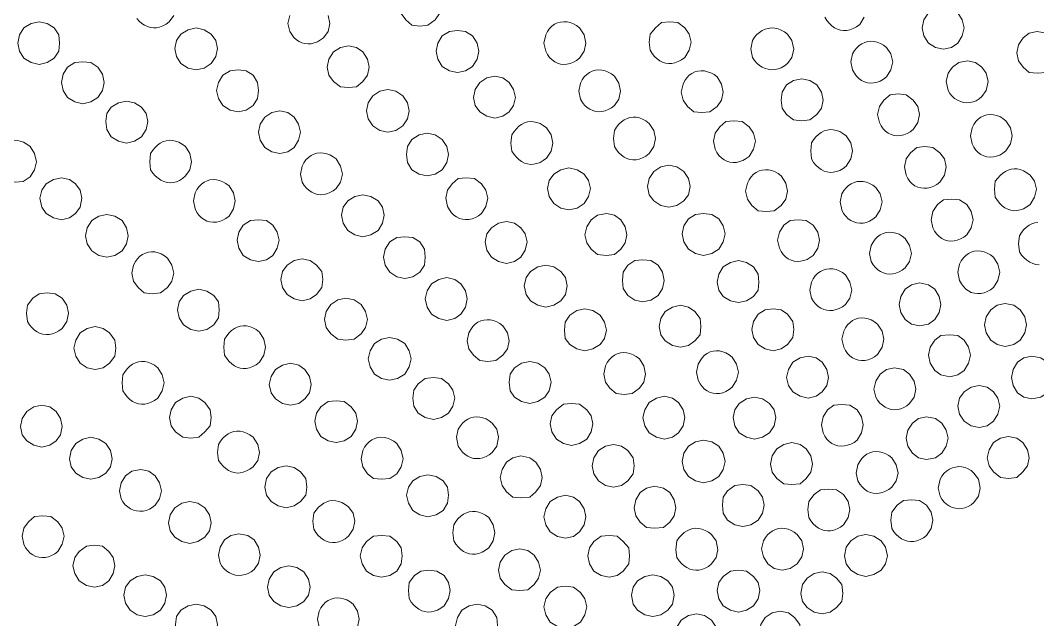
# Model space of a CAD drawing. Extents: x 0 to 247, y -13 to 225.
# Drawn here: x 40.18 to 62.3, y 151.67 to 164.7 of the extents above; entities that cross this region are included whole.
import ezdxf

# ---------------------------------------------------------------- set-up
doc = ezdxf.new("R2010")
doc.units = 0
doc.layers.add('GEOMETRY', color=7, linetype='Continuous')

msp = doc.modelspace()

# ---------------------------------------------------------------- linework, layer by layer
at = {"layer": 'GEOMETRY', "lineweight": 13}
for points in [[(49.334, 165.02), (49.294, 165.198), (49.197, 165.353), (49.13, 165.402), (49.061, 165.44), (48.991, 165.466), (48.92, 165.481), (48.85, 165.485), (48.781, 165.477), (48.715, 165.459), (48.653, 165.429), (48.596, 165.388), (48.543, 165.335), (48.498, 165.272), (48.46, 165.198), (48.422, 165.02), (48.46, 164.851), (48.557, 164.712), (48.693, 164.597), (48.868, 164.576), (49.042, 164.597), (49.197, 164.712), (49.294, 164.851), (49.334, 165.02)], [(60.701, 164.537), (60.663, 164.712), (60.566, 164.867), (60.43, 164.964), (60.255, 165.003), (60.08, 164.964), (59.926, 164.867), (59.829, 164.712), (59.79, 164.537), (59.829, 164.361), (59.926, 164.207), (60.08, 164.111), (60.255, 164.073), (60.43, 164.111), (60.566, 164.207), (60.663, 164.361), (60.701, 164.537)], [(41.031, 164.207), (41.01, 164.383), (40.914, 164.537), (40.76, 164.636), (40.584, 164.672), (40.41, 164.636), (40.255, 164.537), (40.157, 164.383), (40.119, 164.207), (40.157, 164.031), (40.255, 163.878), (40.41, 163.781), (40.584, 163.74), (40.76, 163.781), (40.914, 163.878), (41.01, 164.031), (41.031, 164.207)], [(52.475, 164.208), (52.436, 164.383), (52.34, 164.537), (52.275, 164.587), (52.207, 164.626), (52.137, 164.653), (52.066, 164.668), (51.996, 164.672), (51.926, 164.665), (51.859, 164.646), (51.796, 164.616), (51.738, 164.575), (51.685, 164.522), (51.64, 164.458), (51.602, 164.383), (51.563, 164.208), (51.602, 164.031), (51.641, 163.957), (51.688, 163.893), (51.74, 163.841), (51.798, 163.799), (51.86, 163.769), (51.926, 163.75), (51.994, 163.743), (52.064, 163.747), (52.134, 163.762), (52.204, 163.789), (52.273, 163.828), (52.34, 163.878), (52.436, 164.031), (52.475, 164.208)], [(54.764, 164.227), (54.725, 164.401), (54.629, 164.538), (54.473, 164.655), (54.299, 164.672), (54.124, 164.655), (53.99, 164.538), (53.872, 164.401), (53.853, 164.227), (53.872, 164.052), (53.919, 163.979), (53.97, 163.916), (54.025, 163.864), (54.083, 163.822), (54.145, 163.791), (54.209, 163.772), (54.275, 163.763), (54.344, 163.765), (54.414, 163.78), (54.485, 163.806), (54.557, 163.844), (54.629, 163.895), (54.725, 164.052), (54.764, 164.227)], [(44.464, 164.09), (44.426, 164.266), (44.329, 164.401), (44.173, 164.497), (43.999, 164.537), (43.825, 164.497), (43.668, 164.401), (43.572, 164.266), (43.533, 164.09), (43.572, 163.914), (43.668, 163.761), (43.825, 163.664), (43.999, 163.625), (44.173, 163.664), (44.329, 163.761), (44.426, 163.914), (44.464, 164.09)], [(50.148, 164.031), (50.109, 164.208), (50.011, 164.361), (49.857, 164.461), (49.682, 164.478), (49.508, 164.461), (49.352, 164.361), (49.255, 164.208), (49.217, 164.031), (49.255, 163.857), (49.352, 163.701), (49.508, 163.604), (49.682, 163.566), (49.857, 163.604), (50.011, 163.701), (50.109, 163.857), (50.148, 164.031)], [(56.996, 164.071), (56.958, 164.266), (56.861, 164.401), (56.795, 164.452), (56.726, 164.49), (56.655, 164.517), (56.584, 164.531), (56.512, 164.535), (56.442, 164.527), (56.374, 164.508), (56.31, 164.479), (56.249, 164.44), (56.194, 164.391), (56.144, 164.333), (56.102, 164.266), (56.065, 164.071), (56.102, 163.895), (56.144, 163.828), (56.194, 163.77), (56.249, 163.721), (56.31, 163.683), (56.375, 163.654), (56.443, 163.636), (56.513, 163.628), (56.584, 163.631), (56.655, 163.646), (56.726, 163.672), (56.795, 163.71), (56.861, 163.761), (56.958, 163.895), (56.996, 164.071)], [(62.758, 163.994), (62.719, 164.169), (62.622, 164.324), (62.487, 164.422), (62.292, 164.461), (62.119, 164.422), (61.983, 164.324), (61.885, 164.169), (61.846, 163.994), (61.885, 163.818), (61.983, 163.684), (62.119, 163.566), (62.292, 163.549), (62.487, 163.566), (62.622, 163.684), (62.719, 163.818), (62.758, 163.994)], [(59.15, 163.802), (59.111, 163.976), (59.013, 164.112), (58.947, 164.161), (58.88, 164.199), (58.811, 164.226), (58.742, 164.241), (58.674, 164.246), (58.607, 164.239), (58.542, 164.222), (58.481, 164.194), (58.422, 164.155), (58.368, 164.106), (58.32, 164.046), (58.277, 163.976), (58.237, 163.802), (58.277, 163.626), (58.315, 163.551), (58.36, 163.488), (58.412, 163.435), (58.47, 163.393), (58.533, 163.363), (58.599, 163.344), (58.668, 163.336), (58.738, 163.34), (58.809, 163.355), (58.879, 163.382), (58.947, 163.42), (59.013, 163.471), (59.111, 163.626), (59.15, 163.802)], [(47.761, 163.683), (47.723, 163.858), (47.625, 164.013), (47.49, 164.112), (47.316, 164.15), (47.141, 164.112), (46.986, 164.013), (46.889, 163.858), (46.849, 163.683), (46.889, 163.508), (46.986, 163.373), (47.141, 163.256), (47.316, 163.239), (47.49, 163.256), (47.625, 163.373), (47.723, 163.508), (47.761, 163.683)], [(42.001, 163.353), (41.961, 163.528), (41.865, 163.685), (41.71, 163.782), (41.535, 163.802), (41.36, 163.782), (41.205, 163.685), (41.108, 163.528), (41.069, 163.353), (41.108, 163.179), (41.205, 163.024), (41.36, 162.927), (41.535, 162.888), (41.71, 162.927), (41.865, 163.024), (41.961, 163.179), (42.001, 163.353)], [(61.224, 163.373), (61.185, 163.549), (61.089, 163.685), (60.953, 163.781), (60.779, 163.818), (60.584, 163.781), (60.45, 163.685), (60.352, 163.549), (60.314, 163.373), (60.352, 163.179), (60.393, 163.11), (60.441, 163.051), (60.496, 163.001), (60.557, 162.962), (60.622, 162.933), (60.69, 162.915), (60.76, 162.907), (60.83, 162.911), (60.9, 162.926), (60.967, 162.954), (61.03, 162.993), (61.089, 163.044), (61.185, 163.179), (61.224, 163.373)], [(45.357, 163.179), (45.337, 163.353), (45.241, 163.508), (45.085, 163.605), (44.911, 163.625), (44.737, 163.605), (44.58, 163.508), (44.483, 163.353), (44.445, 163.179), (44.483, 163.005), (44.58, 162.851), (44.737, 162.751), (44.911, 162.714), (45.085, 162.751), (45.241, 162.851), (45.337, 163.005), (45.357, 163.179)], [(53.232, 163.159), (53.194, 163.335), (53.096, 163.488), (53.031, 163.539), (52.962, 163.577), (52.892, 163.604), (52.821, 163.62), (52.751, 163.623), (52.682, 163.616), (52.616, 163.597), (52.553, 163.567), (52.495, 163.526), (52.442, 163.473), (52.397, 163.41), (52.359, 163.335), (52.322, 163.159), (52.359, 162.986), (52.401, 162.915), (52.449, 162.855), (52.503, 162.805), (52.561, 162.766), (52.624, 162.738), (52.689, 162.721), (52.757, 162.714), (52.826, 162.719), (52.895, 162.734), (52.964, 162.761), (53.031, 162.799), (53.096, 162.848), (53.194, 162.986), (53.232, 163.159)], [(55.464, 163.14), (55.425, 163.316), (55.329, 163.471), (55.263, 163.52), (55.194, 163.558), (55.124, 163.585), (55.053, 163.6), (54.983, 163.604), (54.913, 163.596), (54.847, 163.578), (54.784, 163.548), (54.726, 163.506), (54.674, 163.454), (54.628, 163.391), (54.591, 163.316), (54.552, 163.14), (54.591, 162.965), (54.688, 162.83), (54.824, 162.714), (54.998, 162.694), (55.173, 162.714), (55.329, 162.83), (55.425, 162.965), (55.464, 163.14)], [(50.944, 163.024), (50.905, 163.199), (50.807, 163.353), (50.672, 163.45), (50.497, 163.489), (50.324, 163.45), (50.168, 163.353), (50.071, 163.199), (50.032, 163.024), (50.071, 162.851), (50.168, 162.714), (50.324, 162.616), (50.497, 162.577), (50.672, 162.616), (50.807, 162.714), (50.905, 162.851), (50.944, 163.024)], [(57.635, 162.965), (57.597, 163.14), (57.5, 163.296), (57.345, 163.393), (57.17, 163.432), (56.995, 163.393), (56.841, 163.296), (56.743, 163.14), (56.723, 162.965), (56.743, 162.792), (56.841, 162.653), (56.995, 162.537), (57.17, 162.519), (57.345, 162.537), (57.5, 162.653), (57.597, 162.792), (57.635, 162.965)], [(48.634, 162.733), (48.596, 162.909), (48.498, 163.063), (48.344, 163.16), (48.168, 163.199), (47.994, 163.16), (47.839, 163.063), (47.742, 162.909), (47.703, 162.733), (47.742, 162.558), (47.839, 162.404), (47.994, 162.308), (48.168, 162.268), (48.344, 162.308), (48.498, 162.404), (48.596, 162.558), (48.634, 162.733)], [(59.732, 162.654), (59.693, 162.831), (59.595, 162.966), (59.441, 163.081), (59.265, 163.103), (59.091, 163.081), (58.955, 162.966), (58.86, 162.831), (58.82, 162.654), (58.86, 162.48), (58.897, 162.405), (58.942, 162.342), (58.994, 162.289), (59.052, 162.248), (59.115, 162.218), (59.181, 162.199), (59.251, 162.192), (59.321, 162.196), (59.392, 162.211), (59.462, 162.238), (59.53, 162.276), (59.595, 162.326), (59.693, 162.48), (59.732, 162.654)], [(42.951, 162.5), (42.912, 162.674), (42.815, 162.811), (42.66, 162.908), (42.486, 162.945), (42.311, 162.908), (42.155, 162.811), (42.058, 162.674), (42.039, 162.5), (42.058, 162.325), (42.155, 162.171), (42.311, 162.072), (42.486, 162.033), (42.66, 162.072), (42.815, 162.171), (42.912, 162.325), (42.951, 162.5)], [(46.269, 162.268), (46.229, 162.441), (46.131, 162.598), (45.997, 162.694), (45.822, 162.733), (45.648, 162.694), (45.492, 162.598), (45.394, 162.441), (45.357, 162.268), (45.394, 162.095), (45.492, 161.936), (45.648, 161.84), (45.822, 161.802), (45.997, 161.84), (46.131, 161.936), (46.229, 162.095), (46.269, 162.268)], [(61.749, 162.191), (61.71, 162.363), (61.613, 162.519), (61.547, 162.569), (61.479, 162.607), (61.409, 162.634), (61.338, 162.649), (61.267, 162.653), (61.198, 162.645), (61.131, 162.626), (61.068, 162.596), (61.01, 162.554), (60.958, 162.501), (60.913, 162.437), (60.876, 162.363), (60.838, 162.191), (60.876, 162.015), (60.913, 161.94), (60.958, 161.877), (61.011, 161.825), (61.069, 161.784), (61.132, 161.754), (61.198, 161.735), (61.267, 161.727), (61.338, 161.731), (61.409, 161.746), (61.479, 161.772), (61.547, 161.81), (61.613, 161.86), (61.71, 162.015), (61.749, 162.191)], [(51.759, 162.033), (51.719, 162.211), (51.622, 162.362), (51.55, 162.415), (51.479, 162.455), (51.408, 162.482), (51.339, 162.497), (51.271, 162.499), (51.204, 162.491), (51.14, 162.47), (51.079, 162.439), (51.02, 162.397), (50.965, 162.345), (50.914, 162.283), (50.867, 162.211), (50.847, 162.033), (50.867, 161.859), (50.913, 161.787), (50.964, 161.724), (51.019, 161.672), (51.077, 161.63), (51.139, 161.598), (51.204, 161.578), (51.27, 161.569), (51.339, 161.571), (51.408, 161.586), (51.479, 161.613), (51.55, 161.653), (51.622, 161.705), (51.719, 161.859), (51.759, 162.033)], [(53.99, 162.133), (53.951, 162.308), (53.853, 162.46), (53.781, 162.513), (53.71, 162.552), (53.639, 162.579), (53.57, 162.594), (53.502, 162.597), (53.435, 162.588), (53.371, 162.568), (53.31, 162.537), (53.251, 162.495), (53.196, 162.442), (53.144, 162.38), (53.096, 162.308), (53.079, 162.133), (53.096, 161.958), (53.142, 161.885), (53.194, 161.822), (53.248, 161.769), (53.307, 161.727), (53.369, 161.696), (53.433, 161.675), (53.5, 161.666), (53.568, 161.669), (53.638, 161.684), (53.709, 161.71), (53.781, 161.75), (53.853, 161.802), (53.951, 161.958), (53.99, 162.133)], [(56.162, 162.072), (56.123, 162.248), (56.027, 162.383), (55.872, 162.501), (55.696, 162.518), (55.521, 162.501), (55.386, 162.383), (55.289, 162.248), (55.25, 162.072), (55.289, 161.9), (55.325, 161.825), (55.37, 161.761), (55.422, 161.708), (55.48, 161.666), (55.543, 161.636), (55.609, 161.617), (55.679, 161.609), (55.749, 161.613), (55.821, 161.628), (55.892, 161.654), (55.961, 161.693), (56.027, 161.742), (56.123, 161.9), (56.162, 162.072)], [(49.489, 161.781), (49.451, 161.958), (49.352, 162.111), (49.197, 162.211), (49.023, 162.247), (48.848, 162.211), (48.693, 162.111), (48.596, 161.958), (48.577, 161.781), (48.596, 161.607), (48.693, 161.452), (48.848, 161.354), (49.023, 161.316), (49.197, 161.354), (49.352, 161.452), (49.451, 161.607), (49.489, 161.781)], [(58.277, 161.86), (58.237, 162.034), (58.139, 162.191), (58.068, 162.242), (57.997, 162.281), (57.927, 162.308), (57.857, 162.322), (57.788, 162.325), (57.721, 162.316), (57.656, 162.295), (57.594, 162.264), (57.535, 162.222), (57.48, 162.169), (57.43, 162.106), (57.384, 162.034), (57.365, 161.86), (57.384, 161.686), (57.429, 161.613), (57.48, 161.55), (57.535, 161.498), (57.594, 161.456), (57.656, 161.424), (57.721, 161.404), (57.788, 161.395), (57.857, 161.398), (57.928, 161.412), (57.998, 161.438), (58.069, 161.477), (58.139, 161.529), (58.237, 161.686), (58.277, 161.86)], [(40.526, 161.626), (40.487, 161.802), (40.39, 161.957), (40.318, 162.01), (40.246, 162.049), (40.175, 162.076), (40.105, 162.091), (40.037, 162.093), (39.971, 162.084), (39.907, 162.064), (39.845, 162.032), (39.787, 161.99), (39.732, 161.937), (39.68, 161.875), (39.632, 161.802), (39.614, 161.626), (39.632, 161.452), (39.751, 161.297), (39.885, 161.199), (40.061, 161.179), (40.236, 161.199), (40.39, 161.297), (40.487, 161.452), (40.526, 161.626)], [(43.902, 161.625), (43.863, 161.802), (43.765, 161.957), (43.694, 162.009), (43.622, 162.049), (43.552, 162.076), (43.482, 162.09), (43.413, 162.093), (43.346, 162.084), (43.282, 162.063), (43.22, 162.032), (43.161, 161.99), (43.106, 161.937), (43.055, 161.875), (43.008, 161.802), (42.99, 161.625), (43.008, 161.452), (43.057, 161.381), (43.112, 161.319), (43.171, 161.267), (43.234, 161.226), (43.3, 161.196), (43.367, 161.177), (43.436, 161.169), (43.504, 161.174), (43.572, 161.19), (43.639, 161.219), (43.704, 161.261), (43.765, 161.316), (43.863, 161.452), (43.902, 161.625)], [(60.314, 161.512), (60.275, 161.686), (60.177, 161.821), (60.023, 161.936), (59.848, 161.957), (59.672, 161.936), (59.537, 161.821), (59.441, 161.686), (59.403, 161.512), (59.441, 161.336), (59.477, 161.262), (59.521, 161.198), (59.573, 161.146), (59.63, 161.105), (59.693, 161.075), (59.76, 161.056), (59.829, 161.048), (59.9, 161.051), (59.971, 161.066), (60.042, 161.092), (60.111, 161.13), (60.177, 161.179), (60.275, 161.336), (60.314, 161.512)], [(47.18, 161.355), (47.141, 161.529), (47.043, 161.686), (46.978, 161.736), (46.909, 161.774), (46.839, 161.801), (46.768, 161.816), (46.697, 161.819), (46.628, 161.812), (46.561, 161.792), (46.499, 161.762), (46.441, 161.72), (46.389, 161.668), (46.344, 161.604), (46.307, 161.529), (46.268, 161.355), (46.307, 161.179), (46.351, 161.109), (46.4, 161.049), (46.455, 161), (46.513, 160.961), (46.574, 160.933), (46.639, 160.916), (46.705, 160.909), (46.773, 160.914), (46.842, 160.93), (46.91, 160.957), (46.977, 160.996), (47.043, 161.046), (47.141, 161.179), (47.18, 161.355)], [(54.746, 161.085), (54.707, 161.258), (54.609, 161.412), (54.455, 161.512), (54.281, 161.549), (54.105, 161.512), (53.951, 161.412), (53.853, 161.258), (53.814, 161.085), (53.853, 160.908), (53.951, 160.773), (54.105, 160.677), (54.281, 160.64), (54.455, 160.677), (54.609, 160.773), (54.707, 160.908), (54.746, 161.085)], [(52.574, 161.046), (52.534, 161.221), (52.436, 161.355), (52.283, 161.452), (52.107, 161.491), (51.932, 161.452), (51.778, 161.355), (51.68, 161.221), (51.641, 161.046), (51.68, 160.869), (51.778, 160.715), (51.932, 160.619), (52.107, 160.577), (52.283, 160.619), (52.436, 160.715), (52.534, 160.869), (52.574, 161.046)], [(56.861, 160.987), (56.822, 161.162), (56.723, 161.317), (56.658, 161.367), (56.59, 161.406), (56.52, 161.433), (56.449, 161.448), (56.379, 161.452), (56.31, 161.444), (56.243, 161.425), (56.18, 161.394), (56.122, 161.353), (56.07, 161.3), (56.025, 161.236), (55.988, 161.162), (55.95, 160.987), (55.988, 160.813), (56.084, 160.677), (56.22, 160.56), (56.394, 160.542), (56.57, 160.56), (56.723, 160.677), (56.822, 160.813), (56.861, 160.987)], [(62.273, 161.026), (62.234, 161.2), (62.136, 161.337), (62.064, 161.388), (61.993, 161.427), (61.924, 161.454), (61.856, 161.469), (61.79, 161.472), (61.725, 161.464), (61.662, 161.445), (61.602, 161.416), (61.543, 161.376), (61.486, 161.327), (61.432, 161.268), (61.38, 161.2), (61.362, 161.026), (61.38, 160.853), (61.426, 160.78), (61.477, 160.717), (61.532, 160.664), (61.59, 160.622), (61.652, 160.591), (61.716, 160.57), (61.783, 160.561), (61.852, 160.564), (61.922, 160.579), (61.993, 160.605), (62.064, 160.644), (62.136, 160.696), (62.234, 160.853), (62.273, 161.026)], [(41.515, 160.833), (41.477, 161.008), (41.379, 161.143), (41.244, 161.238), (41.069, 161.278), (40.895, 161.238), (40.74, 161.143), (40.641, 161.008), (40.603, 160.833), (40.641, 160.64), (40.74, 160.503), (40.895, 160.404), (41.069, 160.366), (41.244, 160.404), (41.379, 160.503), (41.477, 160.64), (41.515, 160.833)], [(44.852, 160.774), (44.813, 160.948), (44.715, 161.103), (44.649, 161.153), (44.58, 161.192), (44.51, 161.219), (44.44, 161.234), (44.37, 161.238), (44.301, 161.23), (44.236, 161.211), (44.173, 161.181), (44.116, 161.139), (44.063, 161.086), (44.018, 161.022), (43.979, 160.948), (43.94, 160.774), (43.979, 160.601), (44.016, 160.525), (44.061, 160.461), (44.113, 160.409), (44.171, 160.367), (44.234, 160.336), (44.3, 160.317), (44.369, 160.31), (44.44, 160.313), (44.511, 160.328), (44.581, 160.355), (44.649, 160.393), (44.715, 160.443), (44.813, 160.601), (44.852, 160.774)], [(50.342, 160.833), (50.303, 161.006), (50.205, 161.143), (50.051, 161.258), (49.876, 161.275), (49.701, 161.258), (49.566, 161.143), (49.469, 161.006), (49.431, 160.833), (49.469, 160.655), (49.507, 160.581), (49.552, 160.518), (49.604, 160.466), (49.663, 160.425), (49.726, 160.394), (49.792, 160.376), (49.861, 160.368), (49.932, 160.372), (50.003, 160.387), (50.073, 160.414), (50.141, 160.452), (50.205, 160.502), (50.303, 160.655), (50.342, 160.833)], [(58.917, 160.753), (58.879, 160.929), (58.781, 161.065), (58.715, 161.114), (58.648, 161.152), (58.579, 161.179), (58.51, 161.194), (58.441, 161.199), (58.374, 161.193), (58.309, 161.175), (58.246, 161.148), (58.188, 161.109), (58.134, 161.06), (58.086, 161), (58.044, 160.929), (58.005, 160.753), (58.044, 160.577), (58.082, 160.503), (58.128, 160.44), (58.18, 160.387), (58.239, 160.346), (58.301, 160.316), (58.367, 160.297), (58.436, 160.289), (58.506, 160.293), (58.576, 160.308), (58.646, 160.336), (58.715, 160.375), (58.781, 160.426), (58.879, 160.577), (58.917, 160.753)], [(48.091, 160.464), (48.052, 160.64), (47.955, 160.774), (47.801, 160.869), (47.625, 160.908), (47.451, 160.869), (47.296, 160.774), (47.199, 160.64), (47.16, 160.464), (47.199, 160.287), (47.296, 160.133), (47.451, 160.035), (47.625, 159.996), (47.801, 160.035), (47.955, 160.133), (48.052, 160.287), (48.091, 160.464)], [(60.896, 160.366), (60.857, 160.541), (60.759, 160.695), (60.605, 160.794), (60.429, 160.812), (60.254, 160.794), (60.12, 160.695), (60.023, 160.541), (59.985, 160.366), (60.023, 160.19), (60.061, 160.116), (60.106, 160.052), (60.158, 160), (60.216, 159.958), (60.279, 159.928), (60.345, 159.909), (60.413, 159.902), (60.484, 159.906), (60.554, 159.921), (60.624, 159.948), (60.693, 159.986), (60.759, 160.035), (60.857, 160.19), (60.896, 160.366)], [(42.524, 160.017), (42.486, 160.191), (42.388, 160.347), (42.233, 160.443), (42.057, 160.481), (41.883, 160.443), (41.729, 160.347), (41.631, 160.191), (41.592, 160.017), (41.631, 159.843), (41.729, 159.688), (41.883, 159.59), (42.057, 159.554), (42.233, 159.59), (42.388, 159.688), (42.486, 159.843), (42.524, 160.017)], [(53.369, 160.035), (53.33, 160.212), (53.233, 160.366), (53.097, 160.464), (52.923, 160.502), (52.727, 160.464), (52.593, 160.366), (52.495, 160.212), (52.456, 160.035), (52.495, 159.863), (52.593, 159.727), (52.727, 159.609), (52.923, 159.59), (53.097, 159.609), (53.233, 159.727), (53.33, 159.863), (53.369, 160.035)], [(55.502, 160.056), (55.464, 160.23), (55.367, 160.385), (55.212, 160.481), (55.037, 160.502), (54.863, 160.481), (54.707, 160.385), (54.609, 160.23), (54.571, 160.056), (54.609, 159.881), (54.707, 159.726), (54.863, 159.63), (55.037, 159.59), (55.212, 159.63), (55.367, 159.726), (55.464, 159.881), (55.502, 160.056)], [(45.802, 159.919), (45.764, 160.095), (45.666, 160.249), (45.531, 160.347), (45.357, 160.366), (45.181, 160.347), (45.026, 160.249), (44.93, 160.095), (44.89, 159.919), (44.93, 159.746), (45.026, 159.59), (45.181, 159.493), (45.357, 159.455), (45.531, 159.493), (45.666, 159.59), (45.764, 159.746), (45.802, 159.919)], [(51.196, 159.881), (51.157, 160.056), (51.059, 160.191), (50.924, 160.287), (50.75, 160.326), (50.575, 160.287), (50.42, 160.191), (50.324, 160.056), (50.284, 159.881), (50.324, 159.705), (50.42, 159.554), (50.575, 159.455), (50.75, 159.414), (50.924, 159.455), (51.059, 159.554), (51.157, 159.705), (51.196, 159.881)], [(57.558, 159.919), (57.519, 160.095), (57.422, 160.25), (57.266, 160.347), (57.093, 160.366), (56.918, 160.347), (56.783, 160.25), (56.685, 160.095), (56.646, 159.919), (56.685, 159.746), (56.722, 159.672), (56.767, 159.608), (56.819, 159.555), (56.877, 159.514), (56.939, 159.484), (57.006, 159.465), (57.075, 159.457), (57.146, 159.46), (57.217, 159.475), (57.287, 159.502), (57.356, 159.54), (57.422, 159.59), (57.519, 159.746), (57.558, 159.919)], [(48.984, 159.554), (48.964, 159.728), (48.868, 159.881), (48.713, 159.979), (48.538, 159.996), (48.363, 159.979), (48.209, 159.881), (48.111, 159.728), (48.073, 159.554), (48.111, 159.378), (48.209, 159.222), (48.363, 159.125), (48.538, 159.085), (48.713, 159.125), (48.868, 159.222), (48.964, 159.378), (48.984, 159.554)], [(59.556, 159.63), (59.517, 159.804), (59.421, 159.958), (59.355, 160.009), (59.286, 160.048), (59.216, 160.075), (59.146, 160.09), (59.076, 160.094), (59.007, 160.087), (58.941, 160.068), (58.879, 160.037), (58.821, 159.996), (58.768, 159.943), (58.722, 159.879), (58.683, 159.804), (58.644, 159.63), (58.683, 159.455), (58.726, 159.384), (58.775, 159.324), (58.829, 159.275), (58.887, 159.236), (58.949, 159.208), (59.014, 159.19), (59.081, 159.184), (59.149, 159.189), (59.218, 159.204), (59.287, 159.231), (59.355, 159.269), (59.421, 159.318), (59.517, 159.455), (59.556, 159.63)], [(43.513, 159.201), (43.474, 159.378), (43.377, 159.531), (43.311, 159.582), (43.242, 159.621), (43.172, 159.648), (43.102, 159.664), (43.032, 159.668), (42.964, 159.66), (42.898, 159.641), (42.835, 159.611), (42.777, 159.569), (42.725, 159.517), (42.679, 159.453), (42.64, 159.378), (42.601, 159.201), (42.64, 159.027), (42.738, 158.891), (42.872, 158.775), (43.047, 158.756), (43.222, 158.775), (43.377, 158.891), (43.474, 159.027), (43.513, 159.201)], [(61.476, 159.222), (61.439, 159.397), (61.341, 159.554), (61.275, 159.603), (61.206, 159.641), (61.135, 159.667), (61.064, 159.682), (60.993, 159.686), (60.924, 159.678), (60.858, 159.659), (60.795, 159.628), (60.737, 159.587), (60.686, 159.535), (60.641, 159.471), (60.605, 159.397), (60.566, 159.222), (60.605, 159.046), (60.643, 158.972), (60.688, 158.909), (60.74, 158.856), (60.797, 158.815), (60.859, 158.785), (60.925, 158.766), (60.994, 158.758), (61.064, 158.762), (61.135, 158.777), (61.205, 158.803), (61.274, 158.842), (61.341, 158.892), (61.439, 159.046), (61.476, 159.222)], [(46.753, 159.067), (46.734, 159.24), (46.618, 159.379), (46.482, 159.475), (46.309, 159.514), (46.132, 159.475), (45.978, 159.379), (45.88, 159.24), (45.841, 159.067), (45.88, 158.892), (45.978, 158.735), (46.132, 158.642), (46.309, 158.603), (46.482, 158.642), (46.618, 158.735), (46.734, 158.892), (46.753, 159.067)], [(52.069, 158.929), (52.03, 159.108), (51.932, 159.24), (51.778, 159.337), (51.602, 159.378), (51.428, 159.337), (51.273, 159.24), (51.176, 159.108), (51.137, 158.929), (51.176, 158.735), (51.273, 158.603), (51.428, 158.505), (51.602, 158.465), (51.778, 158.505), (51.932, 158.603), (52.03, 158.735), (52.069, 158.929)], [(54.182, 159.046), (54.144, 159.222), (54.047, 159.378), (53.891, 159.475), (53.717, 159.493), (53.542, 159.475), (53.388, 159.378), (53.29, 159.222), (53.27, 159.046), (53.29, 158.871), (53.388, 158.72), (53.542, 158.618), (53.717, 158.58), (53.891, 158.618), (54.047, 158.72), (54.144, 158.871), (54.182, 159.046)], [(56.24, 159.006), (56.22, 159.183), (56.123, 159.337), (55.968, 159.436), (55.794, 159.475), (55.619, 159.436), (55.464, 159.337), (55.367, 159.183), (55.329, 159.006), (55.367, 158.833), (55.464, 158.697), (55.619, 158.603), (55.794, 158.562), (55.968, 158.603), (56.123, 158.697), (56.22, 158.833), (56.24, 159.006)], [(49.896, 158.642), (49.857, 158.815), (49.76, 158.97), (49.625, 159.067), (49.451, 159.108), (49.276, 159.067), (49.12, 158.97), (49.023, 158.815), (48.984, 158.642), (49.023, 158.465), (49.12, 158.31), (49.276, 158.213), (49.451, 158.174), (49.625, 158.213), (49.76, 158.31), (49.857, 158.465), (49.896, 158.642)], [(58.258, 158.833), (58.219, 159.006), (58.122, 159.164), (58.056, 159.214), (57.987, 159.253), (57.917, 159.279), (57.846, 159.294), (57.775, 159.298), (57.706, 159.29), (57.639, 159.271), (57.576, 159.241), (57.518, 159.199), (57.466, 159.146), (57.421, 159.082), (57.385, 159.006), (57.346, 158.833), (57.385, 158.658), (57.427, 158.588), (57.476, 158.528), (57.53, 158.479), (57.588, 158.44), (57.65, 158.412), (57.715, 158.395), (57.782, 158.389), (57.85, 158.393), (57.919, 158.409), (57.988, 158.435), (58.055, 158.473), (58.122, 158.521), (58.219, 158.658), (58.258, 158.833)], [(60.198, 158.522), (60.158, 158.698), (60.062, 158.853), (59.926, 158.952), (59.732, 158.989), (59.556, 158.952), (59.422, 158.853), (59.325, 158.698), (59.286, 158.522), (59.325, 158.35), (59.422, 158.192), (59.556, 158.095), (59.732, 158.058), (59.926, 158.095), (60.062, 158.192), (60.158, 158.35), (60.198, 158.522)], [(41.223, 158.33), (41.185, 158.505), (41.088, 158.658), (40.933, 158.756), (40.759, 158.775), (40.583, 158.756), (40.448, 158.658), (40.331, 158.505), (40.312, 158.33), (40.331, 158.153), (40.377, 158.081), (40.428, 158.018), (40.483, 157.966), (40.542, 157.924), (40.604, 157.893), (40.669, 157.873), (40.736, 157.865), (40.805, 157.867), (40.875, 157.882), (40.946, 157.909), (41.017, 157.948), (41.088, 157.999), (41.185, 158.153), (41.223, 158.33)], [(44.503, 158.408), (44.483, 158.58), (44.387, 158.719), (44.232, 158.814), (44.057, 158.853), (43.882, 158.814), (43.728, 158.719), (43.63, 158.58), (43.591, 158.408), (43.63, 158.232), (43.728, 158.076), (43.882, 157.979), (44.057, 157.941), (44.232, 157.979), (44.387, 158.076), (44.483, 158.232), (44.503, 158.408)], [(47.724, 158.192), (47.684, 158.369), (47.586, 158.522), (47.433, 158.619), (47.257, 158.659), (47.082, 158.619), (46.927, 158.522), (46.831, 158.369), (46.791, 158.192), (46.831, 158.019), (46.927, 157.883), (47.082, 157.767), (47.257, 157.747), (47.433, 157.767), (47.586, 157.883), (47.684, 158.019), (47.724, 158.192)], [(52.922, 157.96), (52.883, 158.137), (52.786, 158.291), (52.63, 158.388), (52.455, 158.427), (52.282, 158.388), (52.125, 158.291), (52.029, 158.137), (52.01, 157.96), (52.029, 157.785), (52.125, 157.65), (52.282, 157.554), (52.455, 157.515), (52.63, 157.554), (52.786, 157.65), (52.883, 157.785), (52.922, 157.96)], [(54.977, 158.039), (54.958, 158.213), (54.843, 158.366), (54.706, 158.465), (54.533, 158.505), (54.358, 158.465), (54.203, 158.366), (54.106, 158.213), (54.067, 158.039), (54.106, 157.863), (54.203, 157.728), (54.358, 157.631), (54.533, 157.59), (54.706, 157.631), (54.843, 157.728), (54.958, 157.863), (54.977, 158.039)], [(56.996, 157.979), (56.976, 158.154), (56.861, 158.31), (56.724, 158.408), (56.551, 158.427), (56.376, 158.408), (56.221, 158.31), (56.123, 158.154), (56.084, 157.979), (56.123, 157.806), (56.221, 157.651), (56.376, 157.554), (56.551, 157.515), (56.724, 157.554), (56.861, 157.651), (56.976, 157.806), (56.996, 157.979)], [(62.06, 158.076), (62.021, 158.253), (61.924, 158.407), (61.787, 158.505), (61.593, 158.542), (61.419, 158.505), (61.284, 158.407), (61.185, 158.253), (61.148, 158.076), (61.185, 157.902), (61.284, 157.746), (61.419, 157.65), (61.593, 157.611), (61.787, 157.65), (61.924, 157.746), (62.021, 157.902), (62.06, 158.076)], [(58.955, 157.767), (58.917, 157.942), (58.82, 158.095), (58.753, 158.146), (58.684, 158.185), (58.614, 158.212), (58.544, 158.227), (58.474, 158.231), (58.406, 158.224), (58.34, 158.205), (58.278, 158.174), (58.221, 158.133), (58.168, 158.08), (58.122, 158.016), (58.083, 157.942), (58.044, 157.767), (58.083, 157.593), (58.12, 157.518), (58.165, 157.454), (58.217, 157.401), (58.275, 157.36), (58.337, 157.329), (58.404, 157.31), (58.473, 157.302), (58.543, 157.306), (58.614, 157.321), (58.685, 157.348), (58.754, 157.386), (58.82, 157.436), (58.917, 157.593), (58.955, 157.767)], [(42.252, 157.572), (42.233, 157.746), (42.117, 157.902), (41.981, 157.999), (41.807, 158.04), (41.632, 157.999), (41.477, 157.902), (41.38, 157.746), (41.341, 157.572), (41.38, 157.396), (41.477, 157.243), (41.632, 157.145), (41.807, 157.107), (41.981, 157.145), (42.117, 157.243), (42.233, 157.396), (42.252, 157.572)], [(45.511, 157.593), (45.473, 157.767), (45.375, 157.922), (45.304, 157.974), (45.232, 158.013), (45.161, 158.04), (45.092, 158.054), (45.023, 158.057), (44.957, 158.048), (44.893, 158.027), (44.831, 157.996), (44.772, 157.954), (44.717, 157.902), (44.666, 157.839), (44.618, 157.767), (44.599, 157.593), (44.618, 157.418), (44.667, 157.345), (44.718, 157.283), (44.774, 157.23), (44.832, 157.188), (44.893, 157.156), (44.957, 157.136), (45.023, 157.127), (45.09, 157.129), (45.16, 157.144), (45.231, 157.171), (45.303, 157.211), (45.375, 157.264), (45.473, 157.418), (45.511, 157.593)], [(50.807, 157.729), (50.768, 157.903), (50.671, 158.058), (50.606, 158.107), (50.537, 158.145), (50.467, 158.172), (50.396, 158.187), (50.326, 158.191), (50.257, 158.183), (50.191, 158.164), (50.128, 158.134), (50.07, 158.093), (50.017, 158.041), (49.972, 157.977), (49.934, 157.903), (49.896, 157.729), (49.934, 157.554), (50.032, 157.418), (50.167, 157.301), (50.342, 157.282), (50.516, 157.301), (50.671, 157.418), (50.768, 157.554), (50.807, 157.729)], [(48.673, 157.34), (48.634, 157.515), (48.537, 157.671), (48.382, 157.767), (48.208, 157.806), (48.033, 157.767), (47.877, 157.671), (47.781, 157.515), (47.742, 157.34), (47.781, 157.166), (47.877, 157.008), (48.033, 156.91), (48.208, 156.873), (48.382, 156.91), (48.537, 157.008), (48.634, 157.166), (48.673, 157.34)], [(60.838, 157.418), (60.798, 157.593), (60.701, 157.746), (60.567, 157.845), (60.392, 157.863), (60.198, 157.845), (60.063, 157.746), (59.964, 157.593), (59.926, 157.418), (59.964, 157.243), (60.063, 157.087), (60.198, 156.99), (60.392, 156.951), (60.567, 156.99), (60.701, 157.087), (60.798, 157.243), (60.838, 157.418)], [(53.776, 157.008), (53.737, 157.186), (53.639, 157.34), (53.573, 157.39), (53.504, 157.429), (53.434, 157.456), (53.364, 157.471), (53.294, 157.475), (53.226, 157.467), (53.16, 157.448), (53.098, 157.418), (53.04, 157.376), (52.988, 157.324), (52.942, 157.26), (52.903, 157.186), (52.864, 157.008), (52.903, 156.835), (53, 156.699), (53.135, 156.582), (53.31, 156.563), (53.486, 156.582), (53.639, 156.699), (53.737, 156.835), (53.776, 157.008)], [(55.794, 157.049), (55.755, 157.223), (55.658, 157.378), (55.592, 157.429), (55.523, 157.468), (55.453, 157.495), (55.382, 157.511), (55.312, 157.515), (55.243, 157.507), (55.177, 157.488), (55.115, 157.458), (55.057, 157.416), (55.005, 157.363), (54.959, 157.299), (54.921, 157.223), (54.882, 157.049), (54.921, 156.873), (54.96, 156.798), (55.006, 156.734), (55.058, 156.682), (55.116, 156.64), (55.178, 156.61), (55.244, 156.591), (55.312, 156.583), (55.382, 156.587), (55.452, 156.603), (55.522, 156.63), (55.591, 156.669), (55.658, 156.72), (55.755, 156.873), (55.794, 157.049)], [(57.753, 156.933), (57.714, 157.108), (57.617, 157.264), (57.482, 157.36), (57.307, 157.397), (57.133, 157.36), (56.977, 157.264), (56.88, 157.108), (56.842, 156.933), (56.88, 156.758), (56.977, 156.622), (57.133, 156.525), (57.307, 156.487), (57.482, 156.525), (57.617, 156.622), (57.714, 156.758), (57.753, 156.933)], [(62.641, 156.933), (62.603, 157.108), (62.505, 157.264), (62.37, 157.36), (62.175, 157.397), (62.001, 157.36), (61.866, 157.264), (61.767, 157.108), (61.73, 156.933), (61.767, 156.758), (61.866, 156.603), (62.001, 156.506), (62.175, 156.467), (62.37, 156.506), (62.505, 156.603), (62.603, 156.758), (62.641, 156.933)], [(43.301, 156.815), (43.262, 156.991), (43.164, 157.146), (43.093, 157.198), (43.022, 157.237), (42.951, 157.264), (42.881, 157.279), (42.812, 157.282), (42.745, 157.273), (42.681, 157.253), (42.618, 157.221), (42.56, 157.179), (42.504, 157.126), (42.454, 157.064), (42.408, 156.991), (42.389, 156.815), (42.408, 156.642), (42.454, 156.569), (42.505, 156.507), (42.56, 156.454), (42.618, 156.413), (42.68, 156.381), (42.745, 156.361), (42.812, 156.352), (42.881, 156.355), (42.951, 156.37), (43.021, 156.396), (43.093, 156.435), (43.164, 156.487), (43.262, 156.642), (43.301, 156.815)], [(46.501, 156.778), (46.463, 156.952), (46.366, 157.108), (46.23, 157.205), (46.055, 157.244), (45.88, 157.205), (45.725, 157.108), (45.628, 156.952), (45.589, 156.778), (45.628, 156.603), (45.725, 156.467), (45.88, 156.37), (46.055, 156.332), (46.23, 156.37), (46.366, 156.467), (46.463, 156.603), (46.501, 156.778)], [(51.718, 156.835), (51.68, 157.008), (51.583, 157.146), (51.428, 157.243), (51.254, 157.281), (51.079, 157.243), (50.923, 157.146), (50.826, 157.008), (50.807, 156.835), (50.826, 156.642), (50.923, 156.506), (51.079, 156.408), (51.254, 156.369), (51.428, 156.408), (51.583, 156.506), (51.68, 156.642), (51.718, 156.835)], [(59.654, 156.683), (59.616, 156.856), (59.517, 157.008), (59.383, 157.108), (59.188, 157.146), (59.013, 157.108), (58.879, 157.008), (58.781, 156.856), (58.742, 156.683), (58.781, 156.506), (58.821, 156.438), (58.87, 156.378), (58.924, 156.329), (58.984, 156.289), (59.048, 156.259), (59.116, 156.24), (59.185, 156.232), (59.254, 156.236), (59.324, 156.251), (59.391, 156.278), (59.456, 156.317), (59.517, 156.37), (59.616, 156.506), (59.654, 156.683)], [(49.624, 156.487), (49.585, 156.661), (49.489, 156.798), (49.334, 156.911), (49.159, 156.933), (48.984, 156.911), (48.829, 156.798), (48.731, 156.661), (48.713, 156.487), (48.731, 156.312), (48.829, 156.156), (48.984, 156.06), (49.159, 156.02), (49.334, 156.06), (49.489, 156.156), (49.585, 156.312), (49.624, 156.487)], [(61.476, 156.312), (61.439, 156.487), (61.341, 156.624), (61.205, 156.72), (61.031, 156.758), (60.857, 156.72), (60.701, 156.624), (60.605, 156.487), (60.566, 156.312), (60.605, 156.137), (60.701, 155.983), (60.857, 155.883), (61.031, 155.847), (61.205, 155.883), (61.341, 155.983), (61.439, 156.137), (61.476, 156.312)], [(44.329, 156.06), (44.308, 156.233), (44.192, 156.391), (44.057, 156.487), (43.882, 156.525), (43.708, 156.487), (43.552, 156.391), (43.455, 156.233), (43.417, 156.06), (43.455, 155.883), (43.552, 155.749), (43.708, 155.633), (43.882, 155.614), (44.057, 155.633), (44.192, 155.749), (44.308, 155.883), (44.329, 156.06)], [(47.509, 155.983), (47.471, 156.156), (47.374, 156.295), (47.218, 156.409), (47.043, 156.429), (46.869, 156.409), (46.713, 156.295), (46.617, 156.156), (46.578, 155.983), (46.617, 155.808), (46.713, 155.653), (46.869, 155.556), (47.043, 155.517), (47.218, 155.556), (47.374, 155.653), (47.471, 155.808), (47.509, 155.983)], [(54.63, 156.06), (54.591, 156.233), (54.494, 156.391), (54.359, 156.487), (54.183, 156.525), (54.009, 156.487), (53.853, 156.391), (53.756, 156.233), (53.718, 156.06), (53.756, 155.883), (53.853, 155.729), (54.009, 155.633), (54.183, 155.595), (54.359, 155.633), (54.494, 155.729), (54.591, 155.883), (54.63, 156.06)], [(56.608, 156.06), (56.57, 156.233), (56.472, 156.37), (56.318, 156.467), (56.142, 156.506), (55.967, 156.467), (55.812, 156.37), (55.715, 156.233), (55.676, 156.06), (55.715, 155.883), (55.812, 155.729), (55.967, 155.633), (56.142, 155.595), (56.318, 155.633), (56.472, 155.729), (56.57, 155.883), (56.608, 156.06)], [(41.089, 155.865), (41.049, 156.04), (40.953, 156.195), (40.818, 156.294), (40.642, 156.332), (40.468, 156.294), (40.314, 156.195), (40.216, 156.04), (40.177, 155.865), (40.216, 155.689), (40.314, 155.555), (40.468, 155.458), (40.642, 155.42), (40.818, 155.458), (40.953, 155.555), (41.049, 155.689), (41.089, 155.865)], [(52.63, 155.924), (52.592, 156.1), (52.494, 156.233), (52.34, 156.35), (52.164, 156.369), (51.99, 156.35), (51.835, 156.233), (51.738, 156.1), (51.699, 155.924), (51.738, 155.748), (51.835, 155.595), (51.99, 155.496), (52.164, 155.457), (52.34, 155.496), (52.494, 155.595), (52.592, 155.748), (52.63, 155.924)], [(58.509, 155.904), (58.47, 156.08), (58.373, 156.232), (58.218, 156.332), (58.043, 156.349), (57.869, 156.332), (57.732, 156.232), (57.635, 156.08), (57.597, 155.904), (57.635, 155.728), (57.672, 155.654), (57.718, 155.59), (57.77, 155.538), (57.828, 155.497), (57.891, 155.467), (57.958, 155.448), (58.027, 155.44), (58.098, 155.444), (58.169, 155.459), (58.24, 155.485), (58.308, 155.523), (58.373, 155.572), (58.47, 155.728), (58.509, 155.904)], [(50.575, 155.633), (50.537, 155.808), (50.44, 155.942), (50.372, 155.992), (50.304, 156.031), (50.236, 156.058), (50.167, 156.074), (50.1, 156.079), (50.034, 156.073), (49.97, 156.055), (49.909, 156.027), (49.851, 155.988), (49.796, 155.939), (49.747, 155.879), (49.702, 155.808), (49.663, 155.633), (49.702, 155.439), (49.746, 155.369), (49.796, 155.308), (49.85, 155.259), (49.908, 155.22), (49.969, 155.191), (50.033, 155.174), (50.1, 155.168), (50.167, 155.172), (50.236, 155.188), (50.304, 155.215), (50.373, 155.254), (50.44, 155.304), (50.537, 155.439), (50.575, 155.633)], [(60.352, 155.613), (60.313, 155.787), (60.216, 155.941), (60.08, 156.04), (59.887, 156.079), (59.711, 156.04), (59.577, 155.941), (59.479, 155.787), (59.44, 155.613), (59.479, 155.438), (59.577, 155.284), (59.711, 155.186), (59.887, 155.148), (60.08, 155.186), (60.216, 155.284), (60.313, 155.438), (60.352, 155.613)], [(45.376, 155.304), (45.338, 155.477), (45.241, 155.633), (45.168, 155.685), (45.097, 155.724), (45.026, 155.751), (44.956, 155.765), (44.887, 155.768), (44.82, 155.759), (44.756, 155.738), (44.695, 155.707), (44.636, 155.665), (44.581, 155.612), (44.53, 155.55), (44.483, 155.477), (44.464, 155.304), (44.483, 155.129), (44.536, 155.061), (44.591, 155.002), (44.648, 154.952), (44.706, 154.913), (44.766, 154.883), (44.829, 154.864), (44.893, 154.856), (44.959, 154.86), (45.026, 154.874), (45.096, 154.901), (45.167, 154.94), (45.241, 154.992), (45.338, 155.129), (45.376, 155.304)], [(42.174, 155.167), (42.135, 155.343), (42.038, 155.496), (41.883, 155.595), (41.709, 155.633), (41.535, 155.595), (41.38, 155.496), (41.283, 155.343), (41.243, 155.167), (41.283, 154.992), (41.38, 154.855), (41.535, 154.761), (41.709, 154.722), (41.883, 154.761), (42.038, 154.855), (42.135, 154.992), (42.174, 155.167)], [(48.499, 155.166), (48.46, 155.343), (48.363, 155.496), (48.297, 155.547), (48.228, 155.586), (48.158, 155.613), (48.088, 155.628), (48.018, 155.632), (47.949, 155.625), (47.883, 155.605), (47.821, 155.575), (47.762, 155.534), (47.71, 155.481), (47.664, 155.418), (47.626, 155.343), (47.587, 155.166), (47.626, 154.992), (47.724, 154.839), (47.859, 154.738), (48.034, 154.722), (48.209, 154.738), (48.363, 154.839), (48.46, 154.992), (48.499, 155.166)], [(55.502, 155.108), (55.464, 155.285), (55.367, 155.439), (55.212, 155.534), (55.037, 155.573), (54.863, 155.534), (54.707, 155.439), (54.61, 155.285), (54.571, 155.108), (54.61, 154.935), (54.707, 154.78), (54.863, 154.685), (55.037, 154.644), (55.212, 154.685), (55.367, 154.78), (55.464, 154.935), (55.502, 155.108)], [(62.119, 155.187), (62.079, 155.361), (61.982, 155.517), (61.846, 155.614), (61.671, 155.653), (61.497, 155.614), (61.342, 155.517), (61.245, 155.361), (61.205, 155.187), (61.245, 155.011), (61.342, 154.878), (61.497, 154.761), (61.671, 154.739), (61.846, 154.761), (61.982, 154.878), (62.079, 155.011), (62.119, 155.187)], [(53.524, 155.011), (53.504, 155.187), (53.388, 155.343), (53.252, 155.439), (53.078, 155.477), (52.903, 155.439), (52.747, 155.343), (52.651, 155.187), (52.612, 155.011), (52.651, 154.837), (52.747, 154.685), (52.903, 154.585), (53.078, 154.546), (53.252, 154.585), (53.388, 154.685), (53.504, 154.837), (53.524, 155.011)], [(57.404, 155.049), (57.365, 155.226), (57.266, 155.381), (57.133, 155.477), (56.958, 155.517), (56.783, 155.477), (56.628, 155.381), (56.53, 155.226), (56.492, 155.049), (56.53, 154.876), (56.628, 154.738), (56.783, 154.624), (56.958, 154.604), (57.133, 154.624), (57.266, 154.738), (57.365, 154.876), (57.404, 155.049)], [(59.265, 154.856), (59.226, 155.032), (59.13, 155.187), (59.064, 155.237), (58.996, 155.275), (58.926, 155.302), (58.855, 155.317), (58.785, 155.321), (58.716, 155.314), (58.65, 155.295), (58.588, 155.265), (58.53, 155.224), (58.477, 155.171), (58.431, 155.107), (58.392, 155.032), (58.353, 154.856), (58.392, 154.685), (58.436, 154.613), (58.485, 154.552), (58.539, 154.502), (58.597, 154.463), (58.658, 154.435), (58.723, 154.417), (58.789, 154.411), (58.857, 154.415), (58.926, 154.431), (58.995, 154.458), (59.063, 154.496), (59.13, 154.546), (59.226, 154.685), (59.265, 154.856)], [(51.525, 154.761), (51.487, 154.935), (51.39, 155.09), (51.254, 155.187), (51.06, 155.226), (50.885, 155.187), (50.75, 155.09), (50.653, 154.935), (50.614, 154.761), (50.653, 154.584), (50.75, 154.449), (50.885, 154.334), (51.06, 154.313), (51.254, 154.334), (51.39, 154.449), (51.487, 154.584), (51.525, 154.761)], [(43.243, 154.47), (43.204, 154.644), (43.107, 154.797), (42.971, 154.897), (42.796, 154.935), (42.601, 154.897), (42.466, 154.797), (42.37, 154.644), (42.33, 154.47), (42.37, 154.295), (42.409, 154.226), (42.457, 154.167), (42.512, 154.117), (42.572, 154.078), (42.637, 154.049), (42.706, 154.03), (42.776, 154.023), (42.846, 154.026), (42.916, 154.041), (42.983, 154.068), (43.047, 154.107), (43.107, 154.158), (43.204, 154.295), (43.243, 154.47)], [(46.404, 154.546), (46.384, 154.738), (46.269, 154.878), (46.132, 154.974), (45.958, 155.011), (45.784, 154.974), (45.628, 154.878), (45.531, 154.738), (45.492, 154.546), (45.531, 154.371), (45.628, 154.234), (45.784, 154.139), (45.958, 154.102), (46.132, 154.139), (46.269, 154.234), (46.384, 154.371), (46.404, 154.546)], [(61.051, 154.527), (61.013, 154.722), (60.915, 154.856), (60.854, 154.908), (60.79, 154.948), (60.723, 154.975), (60.653, 154.99), (60.584, 154.994), (60.515, 154.986), (60.447, 154.968), (60.383, 154.938), (60.322, 154.899), (60.267, 154.849), (60.218, 154.79), (60.178, 154.722), (60.139, 154.527), (60.178, 154.352), (60.218, 154.284), (60.266, 154.225), (60.321, 154.175), (60.381, 154.136), (60.445, 154.107), (60.513, 154.088), (60.582, 154.08), (60.652, 154.084), (60.721, 154.099), (60.789, 154.126), (60.854, 154.165), (60.915, 154.217), (61.013, 154.352), (61.051, 154.527)], [(49.489, 154.371), (49.469, 154.546), (49.372, 154.684), (49.218, 154.779), (49.042, 154.816), (48.868, 154.779), (48.713, 154.684), (48.616, 154.546), (48.577, 154.371), (48.616, 154.197), (48.713, 154.041), (48.868, 153.945), (49.042, 153.906), (49.218, 153.945), (49.372, 154.041), (49.469, 154.197), (49.489, 154.371)], [(54.434, 154.102), (54.396, 154.274), (54.299, 154.431), (54.163, 154.527), (53.969, 154.567), (53.795, 154.527), (53.66, 154.431), (53.562, 154.274), (53.524, 154.102), (53.562, 153.924), (53.66, 153.79), (53.795, 153.672), (53.969, 153.653), (54.163, 153.672), (54.299, 153.79), (54.396, 153.924), (54.434, 154.102)], [(56.356, 154.158), (56.318, 154.332), (56.22, 154.47), (56.065, 154.585), (55.89, 154.603), (55.715, 154.585), (55.559, 154.47), (55.463, 154.332), (55.445, 154.158), (55.463, 153.982), (55.559, 153.828), (55.715, 153.73), (55.89, 153.691), (56.065, 153.73), (56.22, 153.828), (56.318, 153.982), (56.356, 154.158)], [(58.218, 154.06), (58.179, 154.235), (58.082, 154.392), (57.927, 154.488), (57.752, 154.508), (57.578, 154.488), (57.442, 154.392), (57.325, 154.235), (57.306, 154.06), (57.325, 153.888), (57.371, 153.815), (57.422, 153.752), (57.477, 153.699), (57.536, 153.657), (57.598, 153.626), (57.662, 153.606), (57.729, 153.597), (57.798, 153.599), (57.868, 153.614), (57.939, 153.64), (58.011, 153.679), (58.082, 153.731), (58.179, 153.888), (58.218, 154.06)], [(44.329, 153.77), (44.29, 153.946), (44.192, 154.102), (44.037, 154.198), (43.863, 154.235), (43.687, 154.198), (43.533, 154.102), (43.436, 153.946), (43.397, 153.77), (43.436, 153.597), (43.533, 153.46), (43.687, 153.363), (43.863, 153.323), (44.037, 153.363), (44.192, 153.46), (44.29, 153.597), (44.329, 153.77)], [(47.452, 153.811), (47.413, 153.983), (47.316, 154.121), (47.243, 154.172), (47.172, 154.211), (47.103, 154.238), (47.035, 154.253), (46.968, 154.256), (46.903, 154.248), (46.84, 154.229), (46.779, 154.199), (46.72, 154.159), (46.664, 154.11), (46.609, 154.051), (46.557, 153.983), (46.54, 153.811), (46.557, 153.636), (46.603, 153.563), (46.655, 153.5), (46.71, 153.448), (46.769, 153.406), (46.831, 153.374), (46.896, 153.354), (46.963, 153.345), (47.032, 153.347), (47.102, 153.361), (47.173, 153.388), (47.244, 153.427), (47.316, 153.479), (47.413, 153.636), (47.452, 153.811)], [(52.476, 153.906), (52.437, 154.08), (52.34, 154.234), (52.204, 154.334), (52.03, 154.371), (51.856, 154.334), (51.7, 154.234), (51.603, 154.08), (51.564, 153.906), (51.603, 153.73), (51.7, 153.573), (51.856, 153.478), (52.03, 153.438), (52.204, 153.478), (52.34, 153.573), (52.437, 153.73), (52.476, 153.906)], [(60.023, 153.828), (59.985, 154.005), (59.886, 154.158), (59.732, 154.256), (59.556, 154.273), (59.382, 154.256), (59.246, 154.158), (59.13, 154.005), (59.111, 153.828), (59.13, 153.652), (59.176, 153.58), (59.226, 153.518), (59.281, 153.465), (59.34, 153.424), (59.403, 153.392), (59.468, 153.372), (59.535, 153.364), (59.605, 153.366), (59.675, 153.381), (59.745, 153.407), (59.816, 153.446), (59.886, 153.497), (59.985, 153.652), (60.023, 153.828)], [(50.497, 153.557), (50.458, 153.731), (50.362, 153.888), (50.29, 153.939), (50.218, 153.978), (50.147, 154.005), (50.077, 154.019), (50.008, 154.022), (49.941, 154.013), (49.877, 153.993), (49.815, 153.962), (49.757, 153.92), (49.702, 153.867), (49.651, 153.804), (49.605, 153.731), (49.585, 153.557), (49.605, 153.383), (49.651, 153.31), (49.702, 153.247), (49.757, 153.194), (49.816, 153.152), (49.878, 153.12), (49.942, 153.1), (50.009, 153.091), (50.077, 153.094), (50.147, 153.108), (50.218, 153.135), (50.29, 153.175), (50.362, 153.227), (50.458, 153.383), (50.497, 153.557)], [(41.128, 153.479), (41.089, 153.655), (40.992, 153.791), (40.837, 153.907), (40.662, 153.924), (40.487, 153.907), (40.353, 153.791), (40.255, 153.655), (40.216, 153.479), (40.255, 153.306), (40.292, 153.231), (40.337, 153.167), (40.39, 153.114), (40.447, 153.073), (40.51, 153.043), (40.576, 153.024), (40.645, 153.016), (40.715, 153.02), (40.786, 153.035), (40.857, 153.062), (40.925, 153.1), (40.992, 153.15), (41.089, 153.306), (41.128, 153.479)], [(55.347, 153.187), (55.308, 153.383), (55.211, 153.519), (55.14, 153.57), (55.07, 153.609), (55.001, 153.635), (54.933, 153.65), (54.866, 153.654), (54.801, 153.646), (54.737, 153.627), (54.676, 153.598), (54.616, 153.559), (54.56, 153.51), (54.506, 153.451), (54.454, 153.383), (54.434, 153.187), (54.454, 153.015), (54.505, 152.946), (54.559, 152.887), (54.616, 152.837), (54.675, 152.798), (54.737, 152.768), (54.8, 152.749), (54.865, 152.742), (54.932, 152.745), (55.001, 152.76), (55.07, 152.787), (55.14, 152.826), (55.211, 152.878), (55.308, 153.015), (55.347, 153.187)], [(57.209, 153.209), (57.171, 153.383), (57.074, 153.519), (57.009, 153.568), (56.941, 153.606), (56.873, 153.632), (56.804, 153.648), (56.735, 153.653), (56.668, 153.646), (56.602, 153.629), (56.54, 153.601), (56.481, 153.563), (56.427, 153.513), (56.379, 153.453), (56.337, 153.383), (56.298, 153.209), (56.337, 153.034), (56.433, 152.878), (56.57, 152.779), (56.744, 152.742), (56.919, 152.779), (57.074, 152.878), (57.171, 153.034), (57.209, 153.209)], [(45.395, 153.072), (45.357, 153.246), (45.259, 153.4), (45.123, 153.498), (44.93, 153.535), (44.754, 153.498), (44.619, 153.4), (44.522, 153.246), (44.483, 153.072), (44.522, 152.896), (44.562, 152.829), (44.609, 152.77), (44.664, 152.721), (44.724, 152.682), (44.788, 152.653), (44.856, 152.635), (44.925, 152.627), (44.996, 152.631), (45.065, 152.645), (45.133, 152.672), (45.198, 152.71), (45.259, 152.76), (45.357, 152.896), (45.395, 153.072)], [(48.48, 153.054), (48.459, 153.227), (48.363, 153.363), (48.209, 153.479), (48.034, 153.498), (47.859, 153.479), (47.704, 153.363), (47.607, 153.227), (47.568, 153.054), (47.607, 152.878), (47.704, 152.724), (47.859, 152.628), (48.034, 152.589), (48.209, 152.628), (48.363, 152.724), (48.459, 152.878), (48.48, 153.054)], [(53.426, 153.054), (53.407, 153.227), (53.29, 153.363), (53.155, 153.479), (52.981, 153.497), (52.805, 153.479), (52.651, 153.363), (52.553, 153.227), (52.515, 153.054), (52.553, 152.878), (52.651, 152.724), (52.805, 152.628), (52.981, 152.589), (53.155, 152.628), (53.29, 152.724), (53.407, 152.878), (53.426, 153.054)], [(59.033, 153.054), (58.995, 153.245), (58.898, 153.383), (58.742, 153.479), (58.568, 153.519), (58.392, 153.479), (58.237, 153.383), (58.139, 153.245), (58.101, 153.054), (58.139, 152.878), (58.237, 152.742), (58.392, 152.645), (58.568, 152.606), (58.742, 152.645), (58.898, 152.742), (58.995, 152.878), (59.033, 153.054)], [(42.233, 152.839), (42.195, 153.015), (42.098, 153.15), (41.961, 153.266), (41.787, 153.285), (41.612, 153.266), (41.457, 153.15), (41.36, 153.015), (41.321, 152.839), (41.36, 152.667), (41.457, 152.51), (41.612, 152.41), (41.787, 152.374), (41.961, 152.41), (42.098, 152.51), (42.195, 152.667), (42.233, 152.839)], [(51.487, 152.742), (51.448, 152.916), (51.351, 153.072), (51.215, 153.169), (51.041, 153.208), (50.867, 153.169), (50.711, 153.072), (50.614, 152.916), (50.575, 152.742), (50.614, 152.566), (50.711, 152.431), (50.867, 152.313), (51.041, 152.297), (51.215, 152.313), (51.351, 152.431), (51.448, 152.566), (51.487, 152.742)], [(46.482, 152.374), (46.443, 152.549), (46.345, 152.703), (46.191, 152.799), (46.015, 152.839), (45.84, 152.799), (45.686, 152.703), (45.588, 152.549), (45.55, 152.374), (45.588, 152.199), (45.686, 152.063), (45.84, 151.965), (46.015, 151.929), (46.191, 151.965), (46.345, 152.063), (46.443, 152.199), (46.482, 152.374)], [(49.528, 152.297), (49.489, 152.471), (49.391, 152.628), (49.237, 152.724), (49.062, 152.742), (48.887, 152.724), (48.751, 152.628), (48.634, 152.471), (48.616, 152.297), (48.634, 152.123), (48.679, 152.05), (48.729, 151.987), (48.784, 151.935), (48.843, 151.893), (48.906, 151.861), (48.971, 151.841), (49.039, 151.832), (49.108, 151.835), (49.178, 151.849), (49.249, 151.875), (49.321, 151.914), (49.391, 151.965), (49.489, 152.123), (49.528, 152.297)], [(56.259, 152.297), (56.221, 152.471), (56.123, 152.606), (55.968, 152.724), (55.794, 152.742), (55.619, 152.724), (55.464, 152.606), (55.367, 152.471), (55.329, 152.297), (55.367, 152.122), (55.464, 151.965), (55.619, 151.869), (55.794, 151.83), (55.968, 151.869), (56.123, 151.965), (56.221, 152.122), (56.259, 152.297)], [(58.063, 152.238), (58.043, 152.432), (57.927, 152.567), (57.791, 152.668), (57.617, 152.704), (57.442, 152.668), (57.287, 152.567), (57.19, 152.432), (57.152, 152.238), (57.19, 152.064), (57.287, 151.929), (57.442, 151.831), (57.617, 151.793), (57.791, 151.831), (57.927, 151.929), (58.043, 152.064), (58.063, 152.238)], [(43.358, 152.199), (43.32, 152.374), (43.223, 152.51), (43.067, 152.605), (42.893, 152.644), (42.718, 152.605), (42.563, 152.51), (42.465, 152.374), (42.426, 152.199), (42.465, 152.024), (42.563, 151.869), (42.718, 151.771), (42.893, 151.734), (43.067, 151.771), (43.223, 151.869), (43.32, 152.024), (43.358, 152.199)], [(54.396, 152.199), (54.358, 152.373), (54.26, 152.51), (54.106, 152.605), (53.93, 152.644), (53.755, 152.605), (53.602, 152.51), (53.504, 152.373), (53.465, 152.199), (53.504, 152.005), (53.602, 151.869), (53.755, 151.771), (53.93, 151.734), (54.106, 151.771), (54.26, 151.869), (54.358, 152.005), (54.396, 152.199)], [(52.495, 151.947), (52.456, 152.122), (52.36, 152.256), (52.204, 152.373), (52.03, 152.391), (51.856, 152.373), (51.7, 152.256), (51.603, 152.122), (51.564, 151.947), (51.603, 151.771), (51.7, 151.615), (51.856, 151.518), (52.03, 151.479), (52.204, 151.518), (52.36, 151.615), (52.456, 151.771), (52.495, 151.947)], [(44.464, 151.56), (44.426, 151.735), (44.329, 151.87), (44.173, 151.965), (43.999, 152.005), (43.825, 151.965), (43.668, 151.87), (43.572, 151.735), (43.552, 151.56), (43.572, 151.383), (43.668, 151.231), (43.825, 151.133), (43.999, 151.094), (44.173, 151.133), (44.329, 151.231), (44.426, 151.383), (44.464, 151.56)], [(47.548, 151.674), (47.509, 151.851), (47.412, 152.005), (47.346, 152.056), (47.278, 152.095), (47.208, 152.122), (47.137, 152.137), (47.067, 152.141), (46.999, 152.134), (46.933, 152.115), (46.871, 152.084), (46.813, 152.043), (46.76, 151.99), (46.714, 151.926), (46.675, 151.851), (46.636, 151.674), (46.675, 151.503), (46.773, 151.364), (46.908, 151.249), (47.082, 151.229), (47.257, 151.249), (47.412, 151.364), (47.509, 151.503), (47.548, 151.674)], [(50.555, 151.539), (50.536, 151.715), (50.44, 151.869), (50.284, 151.965), (50.109, 152.005), (49.935, 151.965), (49.78, 151.869), (49.682, 151.715), (49.642, 151.539), (49.682, 151.364), (49.78, 151.211), (49.935, 151.113), (50.109, 151.072), (50.284, 151.113), (50.44, 151.211), (50.536, 151.364), (50.555, 151.539)], [(55.347, 151.327), (55.309, 151.503), (55.211, 151.654), (55.056, 151.753), (54.881, 151.791), (54.706, 151.753), (54.551, 151.654), (54.454, 151.503), (54.415, 151.327), (54.454, 151.151), (54.551, 151.016), (54.706, 150.898), (54.881, 150.88), (55.056, 150.898), (55.211, 151.016), (55.309, 151.151), (55.347, 151.327)], [(57.152, 151.383), (57.132, 151.56), (57.015, 151.715), (56.88, 151.811), (56.704, 151.851), (56.53, 151.811), (56.376, 151.715), (56.279, 151.56), (56.24, 151.383), (56.279, 151.211), (56.376, 151.055), (56.53, 150.958), (56.704, 150.919), (56.88, 150.958), (57.015, 151.055), (57.132, 151.211), (57.152, 151.383)]]:
    msp.add_lwpolyline(points, close=True, dxfattribs=at)
for points in [[(42.71, 164.741), (42.764, 164.682), (42.821, 164.633), (42.88, 164.593), (42.941, 164.564), (43.005, 164.545), (43.07, 164.537), (43.137, 164.541), (43.205, 164.556), (43.274, 164.582), (43.345, 164.621), (43.416, 164.672), (43.513, 164.81)], [(46.036, 164.81), (45.997, 164.636), (46.036, 164.461), (46.078, 164.39), (46.126, 164.33), (46.18, 164.28), (46.238, 164.241), (46.3, 164.213), (46.365, 164.195), (46.433, 164.189), (46.501, 164.193), (46.57, 164.209), (46.639, 164.236), (46.707, 164.274), (46.773, 164.323), (46.87, 164.461), (46.909, 164.636), (46.909, 164.636), (46.87, 164.81)], [(57.675, 164.77), (57.72, 164.697), (57.771, 164.634), (57.826, 164.582), (57.885, 164.54), (57.947, 164.509), (58.012, 164.489), (58.08, 164.48), (58.149, 164.483), (58.219, 164.497), (58.29, 164.524), (58.361, 164.562), (58.431, 164.614), (58.529, 164.77)], [(62.309, 160.308), (62.242, 160.299), (62.178, 160.279), (62.116, 160.247), (62.057, 160.205), (62.002, 160.153), (61.951, 160.09), (61.905, 160.017), (61.885, 159.845), (61.905, 159.669), (61.953, 159.597), (62.007, 159.535), (62.066, 159.484), (62.129, 159.443), (62.195, 159.413), (62.262, 159.394), (62.331, 159.387)]]:
    msp.add_lwpolyline(points, dxfattribs=at)

doc.saveas('drawing.dxf')
